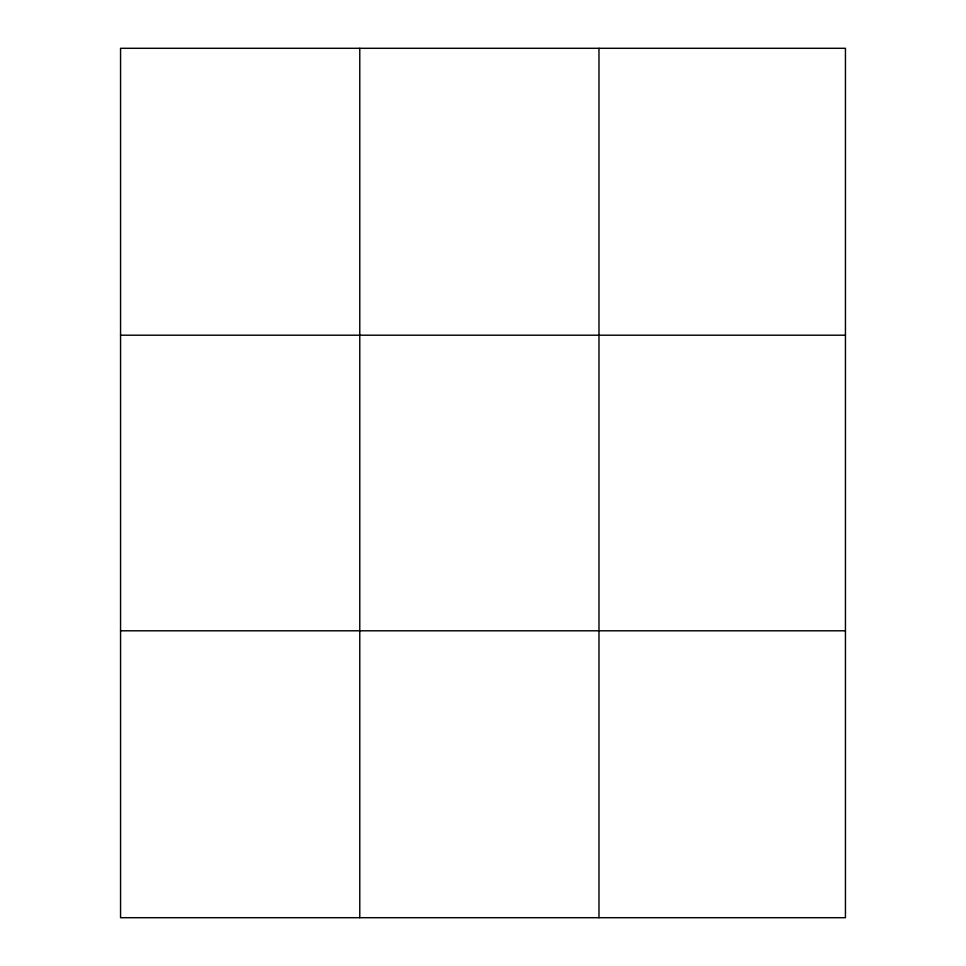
<?xml version="1.0" encoding="UTF-8"?>
<svg xmlns="http://www.w3.org/2000/svg" width="966" height="966" viewBox="0 0 966 966"><rect width="100%" height="100%" fill="white"/><g stroke="black" fill="none" stroke-linecap="round" stroke-linejoin="round"><path stroke-width="1.45" d="M359.775 917.7L359.775 48.3M598.98 917.7L598.98 48.3M845.443 630.798L845.443 917.7L120.557 917.7L120.557 48.3L845.443 48.3L845.443 630.798L120.557 630.798M120.557 335.202L845.443 335.202"/></g></svg>
